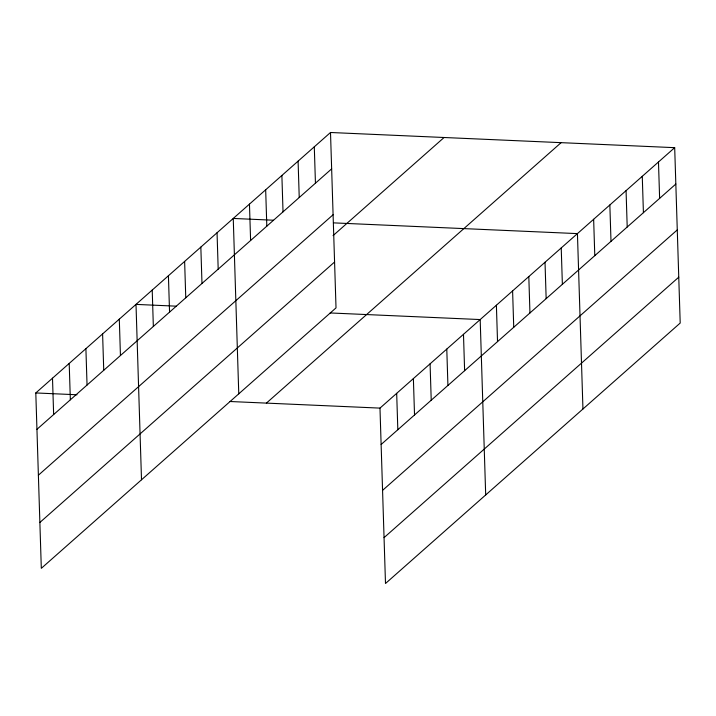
<?xml version="1.0" encoding="UTF-8"?>
<svg xmlns="http://www.w3.org/2000/svg" width="716" height="716" viewBox="0 0 716 716"><rect width="100%" height="100%" fill="white"/><g stroke="black" fill="none" stroke-linecap="round" stroke-linejoin="round"><path stroke-width="1.07" d="M330.506 132.496L336.019 307.889L41.313 568.334L35.8 392.95L330.506 132.496L674.687 147.666L680.2 323.05L385.494 583.504L379.981 408.111L674.687 147.666M36.946 429.323L331.651 168.869M38.387 475.2L333.092 214.746M333.056 235.627L444.09 137.499M39.872 522.465L334.578 262.011M266.406 403.108L561.111 142.663M381.127 444.484L675.832 184.039M382.568 490.362L677.273 229.917M384.053 537.627L678.759 277.181M273.342 220.215L233.255 218.443L238.768 393.836M333.468 222.864L577.436 233.613L582.949 408.997M176.091 306.162L136.004 304.398L141.508 479.783M330.174 312.955L480.185 319.56L485.69 494.953M35.8 392.95L76.997 394.767M229.97 401.506L379.981 408.111M658.478 161.986L659.624 198.359M642.27 176.315L643.415 212.688M626.061 190.635L627.207 227.008M609.853 204.964L610.999 241.337M593.645 219.284L594.79 255.666M561.228 247.933L562.373 284.315M545.019 262.262L546.156 298.635M528.811 276.591L529.947 312.964M512.602 290.911L513.739 327.284M496.394 305.24L497.531 341.613M463.485 334.318L464.621 370.691M446.784 349.077L447.921 385.45M430.083 363.835L431.22 400.208M413.383 378.594L414.528 414.967M396.682 393.353L397.827 429.725M314.297 146.825L315.443 183.198M298.089 161.145L299.234 197.518M281.88 175.474L283.026 211.846M265.672 189.794L266.817 226.166M249.463 204.123L250.609 240.495M217.046 232.772L218.192 269.144M200.838 247.101L201.984 283.473M184.63 261.421L185.766 297.793M168.421 275.75L169.558 312.122M152.213 290.07L153.349 326.442M119.304 319.157L120.44 355.53M102.603 333.916L103.739 370.288M85.902 348.674L87.048 385.047M69.201 363.433L70.347 399.805M52.501 378.191L53.646 414.564"/></g></svg>
